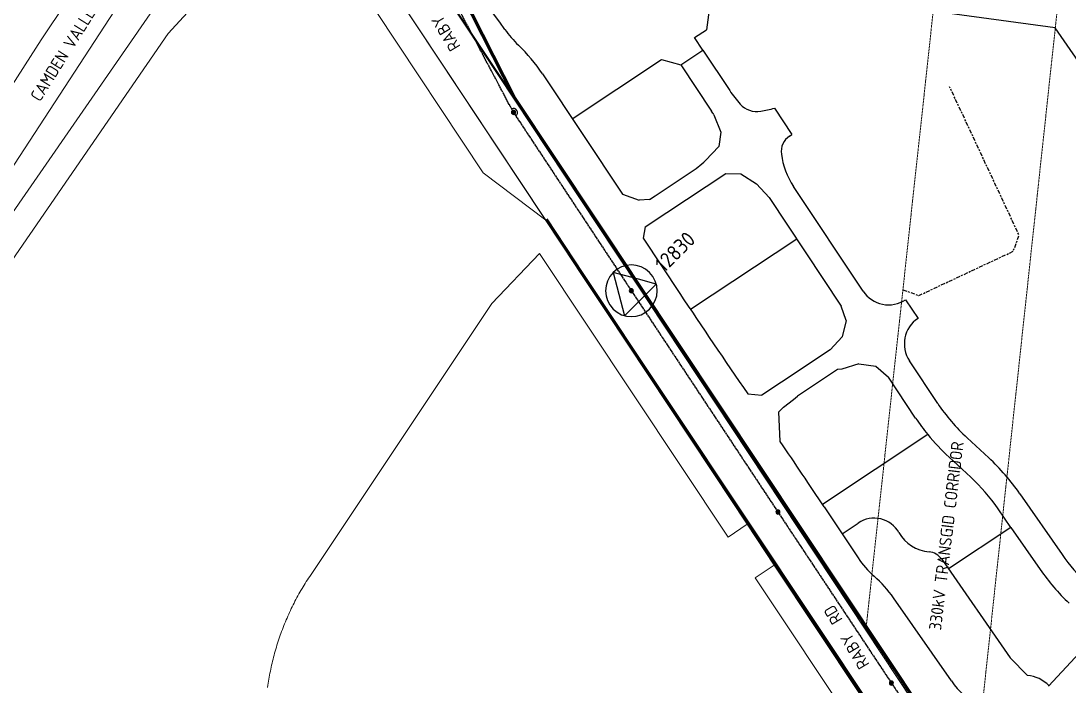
# Model space of a CAD drawing. Extents: x 294483 to 298733, y 6233899 to 6239242.
# Drawn here: x 295548 to 296062, y 6235887 to 6236214 of the extents above; entities that cross this region are included whole.
import ezdxf
from ezdxf.enums import TextEntityAlignment as Align

# ---------------------------------------------------------------- set-up
doc = ezdxf.new("R2010")
doc.units = 0
for name, pattern in [('Cable Exist OH', [1, 1, 0]), ('Cable Exist UG', [8.2, 4, -1.2, 1.8, -1.2]), ('DASHED', [0.75, 0.5, -0.25])]:
    doc.linetypes.add(name, pattern=pattern)
for name, color, linetype, lineweight in [('Cadastre Easements_SP_EXT', 9, 'Continuous', 5), ('Cadastre Land Parcels_SP_EXT', 9, 'Continuous', 5), ('Cadastre Roads_SP_EXT', 94, 'Continuous', 15)]:
    doc.layers.add(name, color=color, linetype=linetype, lineweight=lineweight)
doc.layers.add('Mains_HV_EXT', color=1, linetype='Continuous', lineweight=25, true_color=0xff0000)
for name, color, linetype in [('Notes', 7, 'Continuous'), ('Sub_SP_TR_HV_LV_EXT', 7, 'Continuous'), ('SupportsOH_SP_TR_HV_LV_SL_EXT', 7, 'Continuous'), ('UG_Details_SP_MISC', 7, 'Continuous')]:
    doc.layers.add(name, color=color, linetype=linetype)
doc.styles.add('POLE_LABEL', font='arial.ttf')
doc.styles.get("Standard").update_dxf_attribs({"font": 'isocp.shx'})

# ---------------------------------------------------------------- blocks, each defined once
blk = doc.blocks.new('SUB_POLE_EXT')
blk.add_wipeout([(0, 4.22), (0.42, 4.2), (0.83, 4.14), (1.21, 4.05), (1.62, 3.9), (1.99, 3.72), (2.35, 3.51), (2.68, 3.26), (2.99, 2.99), (3.28, 2.66), (3.52, 2.34), (3.76, 1.92), (3.9, 1.62), (4.04, 1.23), (4.18, 0.63), (4.22, 0), (4.18, -0.61), (4.06, -1.15), (3.9, -1.62), (3.58, -2.24), (3.22, -2.73), (2.97, -3.01), (2.68, -3.26), (2.36, -3.5), (2, -3.72), (1.64, -3.89), (1.25, -4.03), (0.82, -4.14), (0.42, -4.2), (0, -4.22), (-0.41, -4.2), (-0.8, -4.15), (-1.21, -4.05), (-1.62, -3.9), (-1.99, -3.73), (-2.35, -3.51), (-2.68, -3.26), (-2.96, -3.02), (-3.23, -2.72), (-3.51, -2.35), (-3.71, -2.01), (-3.91, -1.6), (-4.05, -1.21), (-4.16, -0.76), (-4.22, -0.14), (-4.21, 0.39), (-4.14, 0.83), (-4.03, 1.27), (-3.9, 1.63), (-3.71, 2.02), (-3.5, 2.37), (-3.28, 2.67), (-2.99, 2.99), (-2.68, 3.27), (-2.33, 3.52), (-1.98, 3.73), (-1.63, 3.9), (-1.2, 4.05), (-0.78, 4.15), (-0.4, 4.21)])
blk.add_line((2.16, 0.48), (2.16, 0.48, 0))
blk.add_lwpolyline([(-4.22, 0, 1), (4.22, 0, 1)], format="xyb", close=True)
blk.add_lwpolyline([(2.14, 0.52), (0, 4.22), (-3.66, -2.11), (3.66, -2.11)], close=True)
for tag, height, flags, p in [('ASSET_NUM', 2.5, 8, (2, 2)), ('STREET_CODE', 0.2, 9, (1.5, 0)), ('SECONDARY_VOLTAGE', 0.2, 9, (1.5, -1.6)), ('STATE', 0.2, 9, (1.5, -1.8)), ('CONSTRUCTED_VOLTAGE', 0.2, 9, (1.5, -0.2)), ('NO_PHASES', 0.2, 9, (1.5, -0.4)), ('OPERATING_VOLTAGE', 0.2, 9, (1.5, -0.6)), ('OPERATED_BY', 0.2, 9, (1.5, -0.8)), ('MAINTAINED_BY', 0.2, 9, (1.5, -1)), ('ORIENTATION', 0.2, 9, (1.5, -1.2)), ('OWNED_BY', 0.2, 9, (1.5, -1.4)), ('SUBSTATION_TYPE', 0.2, 9, (1.5, -2)), ('STREETNAME', 0.2, 9, (1.5, -2.8)), ('SUBURB', 0.2, 9, (1.5, -3)), ('Z', 0.2, 1, (1.5, -3.4)), ('USAGE', 0.2, 9, (1.5, -2.2)), ('LEGEND', 0.2, 9, (1.5, -2.4)), ('LOCATION', 0.2, 9, (1.5, -2.6)), ('NOTES', 0.2, 9, (1.5, -3.2))]:
    blk.add_attdef(tag, text='', height=height, dxfattribs=dict(flags=flags)).set_placement(p, align=Align.MIDDLE_LEFT)
blk = doc.blocks.new('POLE_EXT')
blk.add_hatch(color=256).paths.add_polyline_path([(-1, 0, 1), (1, 0, 1)])
blk.add_lwpolyline([(-1, 0, 1), (1, 0, 1)], format="xyb", close=True)
for tag, height, flags, p in [('pNumber', 2.5, 8, (-17.84, 2.07)), ('OWNED_BY', 0.2, 9, (1.35, -0.4)), ('PARENT', 0.2, 9, (1.35, -0.6)), ('SPECIAL_USE', 0.2, 9, (1.35, -0.8)), ('STATE', 0.2, 9, (1.35, -1)), ('USAGE', 0.2, 9, (1.35, -1.2)), ('cLV', 0.2, 9, (1.35, -1.4)), ('hDepth', 0.2, 9, (1.35, -1.6)), ('hDia', 0.2, 9, (1.35, -1.8)), ('cHV', 0.2, 9, (1.35, -2)), ('LBRACKET', 0.2, 9, (1.35, -2.2)), ('LExisting', 0.2, 9, (1.35, -2.4)), ('LANTNUMBER', 0.2, 9, (1.35, -2.6)), ('LOther', 0.2, 9, (1.35, -2.8)), ('LRemove', 0.2, 9, (1.35, -3)), ('LEGEND', 0.2, 9, (1.35, -3.2)), ('cLinedev', 0.2, 9, (1.35, -3.4)), ('LOCATION', 0.2, 9, (1.35, -3.6)), ('pExisting', 0.2, 9, (1.35, -3.8)), ('PFNUMBER', 0.2, 9, (1.35, -4)), ('NEWPFNUMBER', 0.2, 9, (1.35, -4.2)), ('pFooting', 0.2, 9, (1.35, -4.4)), ('pNew', 0.2, 9, (1.35, -4.6)), ('pRelocate', 0.2, 9, (1.35, -5)), ('pRemove', 0.2, 9, (1.35, -5.2)), ('pReplace', 0.2, 9, (1.35, -5.4)), ('pStay', 0.2, 9, (1.35, -5.6)), ('pType', 0.2, 9, (1.35, -5.8)), ('cspan', 0.2, 9, (1.35, -6)), ('STREETNAME', 0.2, 9, (1.35, -6.2)), ('SUBURB', 0.2, 9, (1.35, -6.4)), ('NOTES', 0.2, 9, (1.35, -6.6)), ('MAINTAINED_BY', 0.2, 9, (1.36, -6.81)), ('OPERATED_BY', 0.2, 9, (1.36, -7.01))]:
    blk.add_attdef(tag, text='', height=height, dxfattribs=dict(flags=flags)).set_placement(p, align=Align.MIDDLE_LEFT)
at = {"style": 'POLE_LABEL'}
for tag, height, flags, p in [('STRUCTURE_PLANT_NUMBER', 0.2, 9, (1.35, 0.03)), ('ASSET_NUM', 2.5, 8, (2, 2)), ('STREET_CODE', 0.2, 9, (1.35, -0.2))]:
    blk.add_attdef(tag, text='', height=height, dxfattribs=dict(at, flags=flags)).set_placement(p, align=Align.MIDDLE_LEFT)
at = {"flags": 1}
blk.add_attdef('Z', (1.35, -7.33), '', height=0.2, dxfattribs=at)

msp = doc.modelspace()

# ---------------------------------------------------------------- linework, layer by layer
at = {"layer": 'Cadastre Easements_SP_EXT', "linetype": 'DASHED'}
msp.add_lwpolyline([(296112.58319, 6236739.96503), (296117.62192, 6236788.42335), (296139.18434, 6236946.62301), (296144.31808, 6236980.04433), (296146.45896, 6236992.39122), (296148.43385, 6237007.40615), (296080.47479, 6236938.64617), (296076.90781, 6236911.47501), (296066.49881, 6236848.67153), (296055.45337, 6236768.11866), (295962.68497, 6235914.63454), (295993.42181, 6235868.15609), (296015.24478, 6235835.53979), (296112.58319, 6236739.96503)], close=True, dxfattribs=at)
msp.add_lwpolyline([(296074.23427, 6236895.34409), (296066.49881, 6236848.67159), (296055.45337, 6236768.11872), (295962.68497, 6235914.6346), (295993.42181, 6235868.15615), (296015.24478, 6235835.53985), (296112.58319, 6236739.96509), (296117.62192, 6236788.42341), (296132.19508, 6236895.34409)], dxfattribs=at)
at = {"layer": 'Cadastre Land Parcels_SP_EXT', "linetype": 'Continuous'}
for points in [[(295490.77842, 6236098.97686), (295558.31118, 6236204.37675), (295621.79884, 6236299.59393), (295635.62802, 6236318.6448), (295666.48234, 6236361.14931), (295737.64133, 6236458.22111), (295806.66991, 6236561.32365), (295798.27884, 6236565.2405), (295772.51213, 6236577.26663), (295647.88364, 6236390.79895), (295646.71827, 6236389.05605), (295640.68877, 6236380.07042), (295611.45421, 6236336.49276), (295486.63112, 6236148.71828)], [(295522.94651, 6236065.80231), (295620.47694, 6236207.46557), (295671.13685, 6236262.79429), (295722.4634, 6236218.18261), (295775.06229, 6236139.05293), (295805.68536, 6236115.84936), (295679.86676, 6236305.86024), (295679.86676, 6236305.86024), (295673.033, 6236305.91951), (295538.29007, 6236110.89531)], [(295671.13685, 6236262.79429), (295620.47694, 6236207.46557), (295522.94651, 6236065.80231)], [(295959.50221, 6235883.55383), (295917.79137, 6235946.54532), (295908.39985, 6235940.29915), (295957.26978, 6235866.76365)]]:
    msp.add_lwpolyline(points, dxfattribs=at)
for points in [[(295704.3417, 6236319.75496), (295721.59898, 6236346.30377), (295725.00764, 6236351.24024), (295738.13643, 6236373.77504), (295740.72431, 6236379.27861), (295770.01117, 6236439.27359), (295781.50165, 6236462.94965), (295692.27369, 6236333.76955), (295692.18024, 6236323.67278), (295789.81508, 6236176.0362), (295758.95917, 6236237.18463), (295704.3417, 6236319.75496)], [(295673.033, 6236305.91907), (295652.615, 6236306.1021), (295638.76003, 6236287.04804), (295505.49199, 6236082.6491), (295449.75402, 6236010.0131), (295246.57698, 6235803.87807), (295238.86899, 6235796.0571), (295176.70897, 6235729.46906), (295184.20196, 6235718.82904), (295203.54204, 6235742.04807), (295265.414, 6235805.26807), (295475.30502, 6236019.73004), (295538.28998, 6236110.89505), (295673.033, 6236305.91907)]]:
    msp.add_lwpolyline(points, close=True, dxfattribs=at)
at = {"layer": 'Cadastre Roads_SP_EXT', "linetype": 'Continuous'}
msp.add_lwpolyline([(295176.70915, 6235729.46881), (295238.86907, 6235796.05708), (295246.57666, 6235803.87779), (295449.75361, 6236010.01325), (295505.49193, 6236082.64941), (295638.75961, 6236287.04772), (295652.61531, 6236306.10215), (295644.48668, 6236312.10341), (295635.62802, 6236318.64484), (295621.79881, 6236299.59393), (295558.31113, 6236204.37667), (295490.77843, 6236098.97679), (295435.24533, 6236026.31123), (295263.03235, 6235851.12993), (295224.7073, 6235811.61426), (295211.02812, 6235796.80309), (295160.09611, 6235741.65359), (295119.18723, 6235698.31366), (295127.24504, 6235690.79354), (295134.49344, 6235684.30925), (295176.70915, 6235729.46881)], close=True, dxfattribs=at)
at = {"layer": 'Mains_HV_EXT', "linetype": 'Cable Exist OH'}
for p, q in [((295789.86835, 6236168.72463), (295756.02838, 6236232.6899)), ((295919.54345, 6235972.56143), (295975.20209, 6235888.61156)), ((295975.20209, 6235888.61156), (296013.60749, 6235830.77677))]:
    msp.add_line(p, q, dxfattribs=at)
at = {"layer": 'Mains_HV_EXT', "linetype": 'Continuous'}
msp.add_arc((295789.86796, 6236168.70823), 2.00808, 303.8659518, 117.6514864, dxfattribs=at)
at = {"layer": 'Notes', "lineweight": 9}
msp.add_line((295790.13846, 6236176.28074), (295692.15743, 6236323.68737), dxfattribs=at)
at = {"layer": 'Notes', "lineweight": 70}
for p, q in [((295790.13846, 6236176.28074), (295759.15937, 6236237.34166)), ((295823.78063, 6236089.32632), (295805.98904, 6236116.0927)), ((296011.51949, 6235806.88438), (295905.09935, 6235966.98714))]:
    msp.add_line(p, q, dxfattribs=at)
at = {"layer": 'Notes'}
for p, q in [((295887.38718, 6236230.16717), (295884.53421, 6236209.31365)), ((295878.66592, 6236205.41566), (295884.53421, 6236209.31365)), ((295882.70942, 6236199.3283), (295878.66592, 6236205.41566)), ((295818.69135, 6236165.57785), (295862.47156, 6236194.65864)), ((295862.47156, 6236194.65864), (295871.8781, 6236192.13924)), ((295871.8781, 6236192.13924), (295882.70942, 6236199.3283)), ((295882.70942, 6236199.3283), (295895.91866, 6236179.44218)), ((295871.8781, 6236192.13924), (295887.00772, 6236169.36204)), ((295804.05664, 6236187.60993), (295843.31227, 6236128.51184)), ((295917.83196, 6236170.85136), (295926.42658, 6236157.91243)), ((295888.17015, 6236167.47336), (295891.50643, 6236158.97903)), ((295891.50643, 6236158.97903), (295890.50654, 6236151.93154)), ((295925.21874, 6236157.11013), (295926.42658, 6236157.91243)), ((295890.50654, 6236151.93154), (295884.03387, 6236145.03921)), ((295859.33641, 6236127.75422), (295876.51954, 6236139.16803)), ((295865.02676, 6236119.52892), (295894.04147, 6236138.8018)), ((295894.04147, 6236138.8018), (295901.37325, 6236138.53262)), ((295901.37325, 6236138.53262), (295909.12513, 6236133.71673)), ((295909.12513, 6236133.71673), (295915.20545, 6236126.91128)), ((295843.31227, 6236128.51184), (295851.47891, 6236125.7248)), ((295961.31671, 6236080.98744), (295927.16555, 6236132.40095)), ((295856.62126, 6236125.95069), (295851.47891, 6236125.7248)), ((295856.62126, 6236125.95069), (295859.33641, 6236127.75422)), ((295915.20545, 6236126.91128), (295950.64126, 6236073.5638)), ((295854.51666, 6236112.54764), (295865.02676, 6236119.52892)), ((295982.18032, 6236076.77821), (295988.26665, 6236067.61543)), ((295952.97015, 6236066.49516), (295950.64126, 6236073.5638)), ((295952.97015, 6236066.49516), (295950.99476, 6236058.4886)), ((295945.22737, 6236052.22528), (295950.99476, 6236058.4886)), ((295945.22737, 6236052.22528), (295921.31271, 6236036.26498)), ((295997.92057, 6236025.88147), (295984.05751, 6236046.75187)), ((295948.76794, 6236042.56571), (295929.11082, 6236029.44683)), ((295950.91548, 6236042.70203), (295948.76794, 6236042.56571)), ((295959.27507, 6236045.32431), (295950.91548, 6236042.70203)), ((295959.27507, 6236045.32431), (295967.50298, 6236044.08822)), ((295967.50298, 6236044.08822), (295973.78029, 6236038.72873)), ((295921.31271, 6236036.26498), (295911.72136, 6236029.86385)), ((295987.09188, 6236018.68856), (295973.78029, 6236038.72873)), ((295904.717, 6236030.54476), (295911.72136, 6236029.86385)), ((295922.32747, 6236023.99728), (295927.11847, 6236027.84624)), ((295927.11847, 6236027.84624), (295929.11082, 6236029.44683)), ((295919.9265, 6236021.68057), (295922.32747, 6236023.99728)), ((295920.72724, 6236007.11176), (295919.9265, 6236021.68057)), ((295993.01684, 6236010.6191), (295941.39639, 6235976.33047)), ((296012.31629, 6236008.97467), (296022.92763, 6235999.1599)), ((296003.4891, 6235999.43106), (296014.10044, 6235989.61628)), ((296038.19396, 6235981.57056), (296058.87418, 6235951.68018)), ((295942.2325, 6235975.07225), (295958.83519, 6235950.07742)), ((296033.83008, 6235965.02947), (296027.50327, 6235974.174)), ((295951.00935, 6235961.85898), (295958.95638, 6235967.16885)), ((296033.83008, 6235965.02947), (296003.19325, 6235944.67911)), ((296033.83008, 6235965.02947), (296048.12663, 6235944.36581)), ((295999.93137, 6235949.38303), (296033.48266, 6235900.99903)), ((296004.60278, 6235889.62445), (295976.22572, 6235930.3761)), ((296041.92945, 6235892.3755), (296033.48266, 6235900.99903))]:
    msp.add_line(p, q, dxfattribs=at)
at = {"layer": 'Notes', "flags": 128}
msp.add_lwpolyline([(296071.81224, 6235908.17315), (296052.21083, 6235887.13462)], dxfattribs=at)
at = {"layer": 'Notes'}
for centre, radius, start, end in [((295364.70132, 6235911.04218), 516, 35.3329844, 42.9686994), ((295830.52585, 6236241.2671), 55, 215.3329844, 225.9884266), ((295733.25334, 6236140.57918), 85, 33.5939083, 45.9884266), ((295943.44023, 6236211.00802), 57.05, 213.5937958, 222.0493688), ((295860.31066, 6236151.62876), 32.05, 29.6282961, 33.5937326), ((295909.2821, 6236180.19857), 11.05, 222.0493688, 279.5232895), ((295901.67147, 6236225.56462), 57.05, 279.5232895, 286.4553965), ((295930.22613, 6236149.57166), 9.05, 123.5939041, 188.0861742), ((295842.18649, 6236190.85405), 62.05, 303.5945631, 312.4086436), ((295958.02956, 6236152.89766), 37.05, 187.1304901, 213.588033), ((295973.85312, 6236089.31457), 15.05, 213.5935156, 303.5938764), ((295996.59386, 6236055.07908), 15.05, 123.5939401, 213.5938963), ((296075.80422, 6236077.61528), 93.5, 213.5938963, 227.2332613), ((296075.80425, 6236077.61533), 106.5, 213.5939083, 218.9817306), ((296075.80422, 6236077.61528), 106.5, 218.9817234, 227.2332613), ((292606.18529, 6233759.11914), 4004.95433, 33.59390673, 34.14595246), ((295950.61251, 6235920.97567), 106.5, 34.6781562, 47.2332613), ((295950.61251, 6235920.97567), 93.5, 34.6781562, 47.2332613), ((295966.7342, 6235955.52817), 14, 29.6615395, 123.7491842), ((295995.27004, 6235971.77949), 18.839, 209.6619242, 265.1242927), ((295996.3193, 6235974.97606), 45, 213.5939084, 228.9876238), ((295992.94644, 6235944.53942), 8.5, 34.7388878, 85.1246774), ((296135.76494, 6236004.87851), 93.5, 214.6781562, 226.3189241), ((296135.70807, 6236004.96069), 106.5, 214.6781562, 226.4342408), ((295930.69709, 6235899.51927), 55, 34.1272816, 48.9876235), ((296039.97021, 6235874.63626), 17.84711, 45.6251601, 83.6974038), ((296041.20379, 6235915.80395), 45, 215.5748988, 239.4491049)]:
    msp.add_arc(centre, radius, start, end, dxfattribs=at)
at = {"layer": 'UG_Details_SP_MISC', "color": 7, "linetype": 'Cable Exist UG', "ltscale": 0.5, "flags": 128}
msp.add_lwpolyline([(295980.83009, 6236081.674), (295980.83009, 6236081.674), (295988.64702, 6236078.84127), (296034.98392, 6236100.57015), (296037.80245, 6236108.40931), (296025.99415, 6236133.79688), (296003.73929, 6236181.34852)], dxfattribs=at)

# ---------------------------------------------------------------- block references
at = {"layer": 'Sub_SP_TR_HV_LV_EXT'}
ref = msp.add_blockref('SUB_POLE_EXT', (295847.67384, 6236081.1608), dxfattribs=dict(at, xscale=3, yscale=3, zscale=3, rotation=44.99999999999999))
ref.add_attrib('ASSET_NUM', '12830', dxfattribs={"height": 7.5, "rotation": 45}).set_placement((295865.42335, 6236088.13412), align=Align.BOTTOM_LEFT)
at = {"layer": 'SupportsOH_SP_TR_HV_LV_SL_EXT', "zscale": 2}
for p in [(295789.86837, 6236168.72459), (295919.54343, 6235972.56138), (295975.20209, 6235888.6116)]:
    msp.add_blockref('POLE_EXT', p, dxfattribs=at)

# ---------------------------------------------------------------- texts
at = {"layer": 'Cadastre Roads_SP_EXT'}
for s, rotation, p in [('CAMDEN VALLEY WAY', 58, (295557.68815, 6236173.55416)), ('RABY  RD', 121, (295764.12576, 6236201.10541)), ('330kV TRANSGID CORRIDOR', 83.1045488, (295999.52529, 6235914.27237)), ('RABY  RD', 121, (295964.6701, 6235897.79338))]:
    msp.add_text(s, height=6, rotation=rotation, dxfattribs=at).set_placement(p)

# ---------------------------------------------------------------- next in the draw order: linework, layer by layer
at = {"layer": 'Cadastre Land Parcels_SP_EXT', "linetype": 'Continuous'}
for points in [[(296101.13187, 6236895.34409), (296066.49872, 6236848.6716), (296041.93077, 6236815.5633), (296017.55326, 6236831.12027), (296011.55521, 6236821.72088), (295984.50741, 6236779.32767), (295796.59893, 6236484.80667), (295781.50165, 6236462.94965), (295770.01117, 6236439.27359), (295740.72431, 6236379.27861), (295738.13643, 6236373.77504), (295725.00764, 6236351.24024), (295721.59898, 6236346.30377), (295704.3417, 6236319.75496), (295758.95917, 6236237.18463), (295789.81508, 6236176.0362), (295962.68493, 6235914.63463), (295993.42185, 6235868.15622), (296015.24469, 6235835.53984), (296025.98708, 6235819.48212), (296027.76248, 6235816.8279), (296146.84474, 6235650.83192)], [(295669.29538, 6235886.4908), (295669.43689, 6235887.49452), (295669.5859, 6235888.4963), (295669.74322, 6235889.49641), (295669.90805, 6235890.49456), (295670.08118, 6235891.49299), (295670.26103, 6235892.48956), (295670.44988, 6235893.48524), (295670.64545, 6235894.47916), (295670.84941, 6235895.47131), (295671.06079, 6235896.46152), (295671.27968, 6235897.44996), (295671.50687, 6235898.43761), (295671.74157, 6235899.4234), (295671.98378, 6235900.40637), (295672.23429, 6235901.38951), (295672.49231, 6235902.36885), (295672.75784, 6235903.34634), (295673.03008, 6235904.32206), (295673.31062, 6235905.29487), (295673.59859, 6235906.26591), (295673.89415, 6235907.2351), (295674.19801, 6235908.20155), (295674.50859, 6235909.16508), (295674.82668, 6235910.12684), (295675.15218, 6235911.08675), (295675.48529, 6235912.04384), (295675.8259, 6235912.99809), (295676.17401, 6235913.94953), (295676.52964, 6235914.89716), (295676.89278, 6235915.84293), (295677.26342, 6235916.78597), (295677.63998, 6235917.7261), (295678.02485, 6235918.6634), (295678.41722, 6235919.59689), (295678.81631, 6235920.52854), (295679.2237, 6235921.45638), (295679.63701, 6235922.3814), (295680.05871, 6235923.30262), (295680.48624, 6235924.21996), (295680.92127, 6235925.13447), (295681.36391, 6235926.04624), (295681.81396, 6235926.95412), (295682.27082, 6235927.85917), (295682.73439, 6235928.75937), (295683.20538, 6235929.65674), (295683.68238, 6235930.54934), (295684.16688, 6235931.43912), (295684.65889, 6235932.32501), (295685.15682, 6235933.20604), (295685.66226, 6235934.08433), (295686.17433, 6235934.9597), (295686.6924, 6235935.82934), (295687.21886, 6235936.69509), (295687.75115, 6235937.55704), (295688.29016, 6235938.41413), (295688.83588, 6235939.26733), (295689.3884, 6235940.11683), (295689.94675, 6235940.96137), (295779.2777, 6236074.88255), (295802.65926, 6236099.41207), (295895.11427, 6235960.28944), (295904.54104, 6235966.55725), (295805.68536, 6236115.84936), (295805.68536, 6236115.84936), (295775.06229, 6236139.05293), (295722.4634, 6236218.18261)], [(295957.26978, 6235866.76365), (295908.39985, 6235940.29915), (295917.79146, 6235946.54523), (295904.54104, 6235966.55716), (295895.11436, 6235960.28944), (295802.65926, 6236099.41207), (295802.65926, 6236099.41207), (295779.2777, 6236074.88255), (295689.94675, 6235940.96137), (295689.3884, 6235940.11674), (295688.83597, 6235939.26733), (295688.29016, 6235938.41413), (295687.75115, 6235937.55695), (295687.21886, 6235936.69509), (295686.6924, 6235935.82925), (295686.17442, 6235934.9597), (295685.66226, 6235934.08433), (295685.15682, 6235933.20604), (295684.65889, 6235932.32501), (295684.16688, 6235931.43903), (295683.68238, 6235930.54934), (295683.20547, 6235929.65674), (295682.73439, 6235928.75937), (295682.27082, 6235927.85909), (295681.81405, 6235926.95403), (295681.36391, 6235926.04615), (295680.92136, 6235925.13447), (295680.48624, 6235924.21996), (295680.05871, 6235923.30262), (295679.6371, 6235922.3814), (295679.22379, 6235921.45638), (295678.81631, 6235920.52854), (295678.41722, 6235919.59689), (295678.02485, 6235918.6634), (295677.63998, 6235917.72601), (295677.26342, 6235916.78589), (295676.89278, 6235915.84293), (295676.52964, 6235914.89716), (295676.17401, 6235913.94953), (295675.8259, 6235912.99809), (295675.48529, 6235912.04384), (295675.15227, 6235911.08675), (295674.82668, 6235910.12684), (295674.50859, 6235909.16508), (295674.1981, 6235908.20155), (295673.89415, 6235907.2351), (295673.59868, 6235906.26591), (295673.31062, 6235905.29487), (295673.03008, 6235904.32198), (295672.75793, 6235903.34634), (295672.4924, 6235902.36885), (295672.23429, 6235901.38951), (295671.98387, 6235900.40637), (295671.74166, 6235899.4234), (295671.50696, 6235898.43761), (295671.27977, 6235897.44996), (295671.06079, 6235896.46152), (295670.84941, 6235895.47122), (295670.64554, 6235894.47916), (295670.44997, 6235893.48524), (295670.26103, 6235892.48947), (295670.08127, 6235891.49299), (295669.90814, 6235890.49456), (295669.74331, 6235889.49632), (295669.5859, 6235888.4963), (295669.43689, 6235887.49444), (295669.29538, 6235886.4908)]]:
    msp.add_lwpolyline(points, dxfattribs=at)
at = {"layer": 'Cadastre Roads_SP_EXT', "linetype": 'Continuous'}
msp.add_lwpolyline([(296146.845, 6235650.8321), (296027.76302, 6235816.8281), (296025.98702, 6235819.48204), (296015.24498, 6235835.54008), (295993.42198, 6235868.15608), (295962.68496, 6235914.6351), (295692.17999, 6236323.67306), (295686.02199, 6236314.76504), (295679.86699, 6236305.86002), (295679.86699, 6236305.86002), (295959.50197, 6235883.55404), (295978.06799, 6235855.51502), (296002.444, 6235818.99503), (296011.46302, 6235805.4801), (296137.22003, 6235629.76606)], dxfattribs=at)
at = {"layer": 'Mains_HV_EXT', "linetype": 'Cable Exist OH'}
for p, q in [((295789.83023, 6236168.79336), (295847.67378, 6236081.16093)), ((295847.67378, 6236081.16093), (295919.54345, 6235972.56143))]:
    msp.add_line(p, q, dxfattribs=at)
at = {"layer": 'Notes', "lineweight": 70}
for p, q in [((296028.09953, 6235818.28248), (295790.13846, 6236176.28074)), ((295905.09935, 6235966.98714), (295823.78063, 6236089.32632))]:
    msp.add_line(p, q, dxfattribs=at)
at = {"layer": 'Notes'}
for p, q in [((295854.51666, 6236112.54764), (295853.39796, 6236107.00251)), ((295853.39796, 6236107.00251), (295871.4138, 6236079.88023)), ((295928.75534, 6236106.51237), (295876.70358, 6236071.93724))]:
    msp.add_line(p, q, dxfattribs=at)
at = {"layer": 'Notes', "flags": 128}
msp.add_lwpolyline([(296167.46837, 6236048.39455), (296159.42854, 6236060.015), (296055.52576, 6236210.19206), (295846.01961, 6236238.85462)], dxfattribs=at)
at = {"layer": 'Notes'}
msp.add_arc((299199.1692, 6238290.32567), 3995.00001, 213.59390827, 214.44759991, dxfattribs=at)

# ---------------------------------------------------------------- next in the draw order: block references
at = {"layer": 'SupportsOH_SP_TR_HV_LV_SL_EXT', "zscale": 2}
msp.add_blockref('POLE_EXT', (295847.67378, 6236081.16076), dxfattribs=at)

doc.saveas('drawing.dxf')
